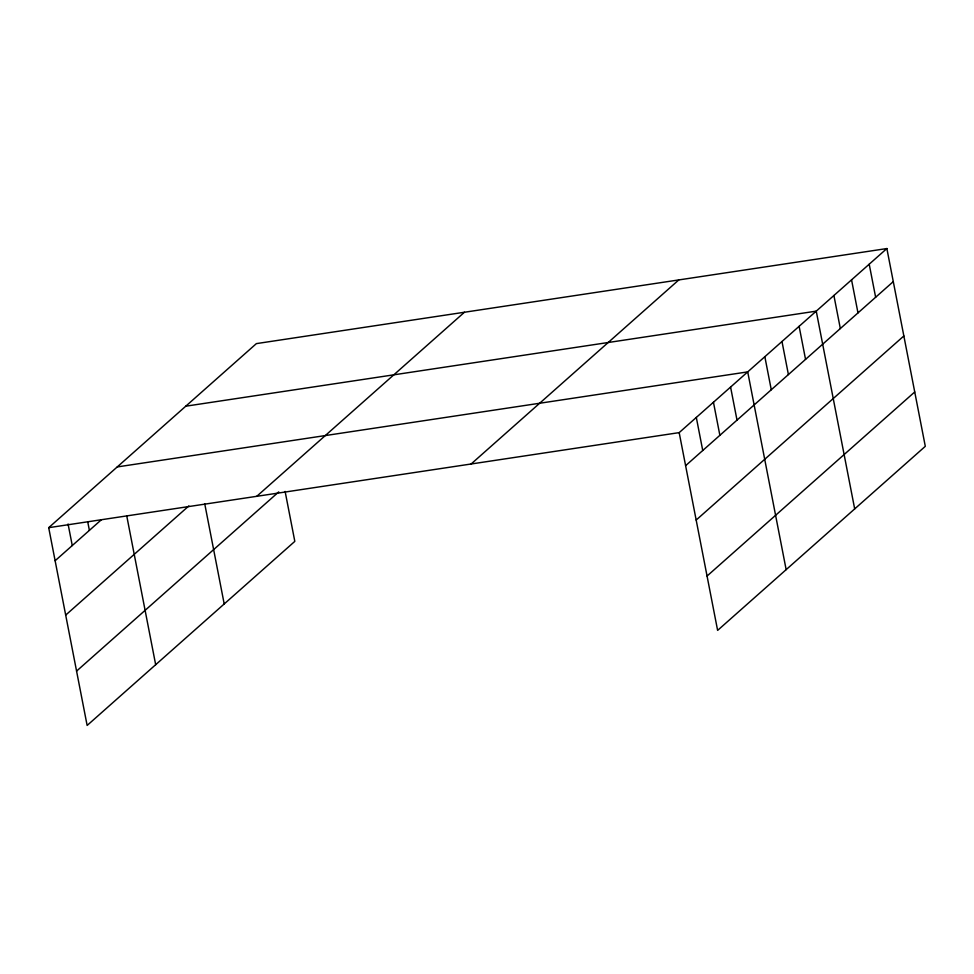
<?xml version="1.0" encoding="UTF-8"?>
<svg xmlns="http://www.w3.org/2000/svg" width="974" height="974" viewBox="0 0 974 974"><rect width="100%" height="100%" fill="white"/><g stroke="black" fill="none" stroke-linecap="round" stroke-linejoin="round"><path stroke-width="1.46" d="M285.114 491.432L294.818 541.374L87.136 725.447L48.7 527.677L256.381 343.615L886.864 248.553L925.3 446.323L717.619 630.385L679.182 432.626L886.864 248.553M55.128 560.732L101.174 519.921M65.696 615.093L188.834 505.944M256.759 496.314L464.44 312.24M76.581 671.086L278.734 491.907M471.124 463.989L678.805 279.928M685.611 465.682L893.28 281.62M696.179 520.043L903.848 335.969M707.063 576.036L914.732 391.974M185.766 406.195L816.249 311.144L854.685 508.903M117.233 466.936L747.715 371.885L786.152 569.644M48.7 527.677L679.182 432.626M869.21 264.21L875.638 297.265M851.556 279.855L857.984 312.91M833.902 295.499L840.331 328.555M799.118 326.327L805.547 359.382M781.988 341.509L788.404 374.576M764.846 356.703L771.274 389.758M730.585 387.068L737.014 420.135M713.455 402.25L719.871 435.317M696.313 417.444L702.741 450.499M204.759 503.923L224.203 603.953M126.803 516.159L155.67 664.694M87.721 521.747L89.389 530.367M68.07 523.988L72.259 545.55"/></g></svg>
